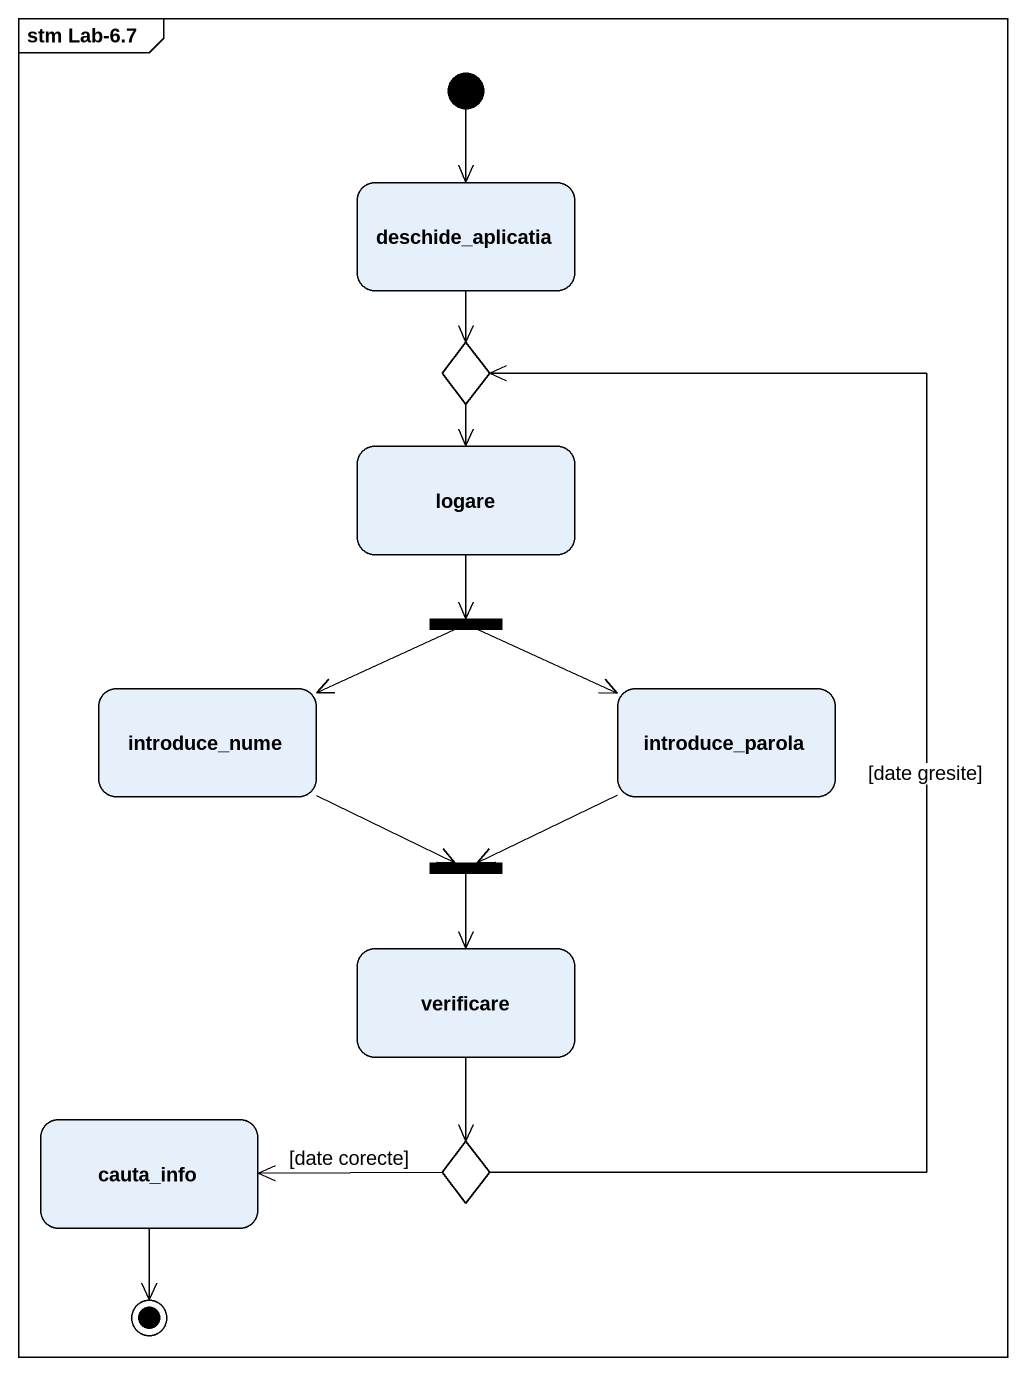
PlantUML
@startuml
mainframe stm Lab-6.7
hide empty description
state deschide_aplicatia
state choice1 <<choice>>
state logare
state fork1 <<fork>>
state introduce_nume
state introduce_parola
state fork2 <<join>>
state verificare
state cauta_info
state choice2 <<choice>>
[*] --> deschide_aplicatia
deschide_aplicatia --> choice1
choice1 --> logare
logare --> fork1
fork1 -left-> introduce_nume
fork1 -right-> introduce_parola
introduce_nume -right-> fork2
introduce_parola -left-> fork2
fork2 --> verificare
verificare --> choice2
choice2 -up-> choice1 : [date gresite]
choice2 -left-> cauta_info : [date corecte]
cauta_info --> [*]
@enduml
